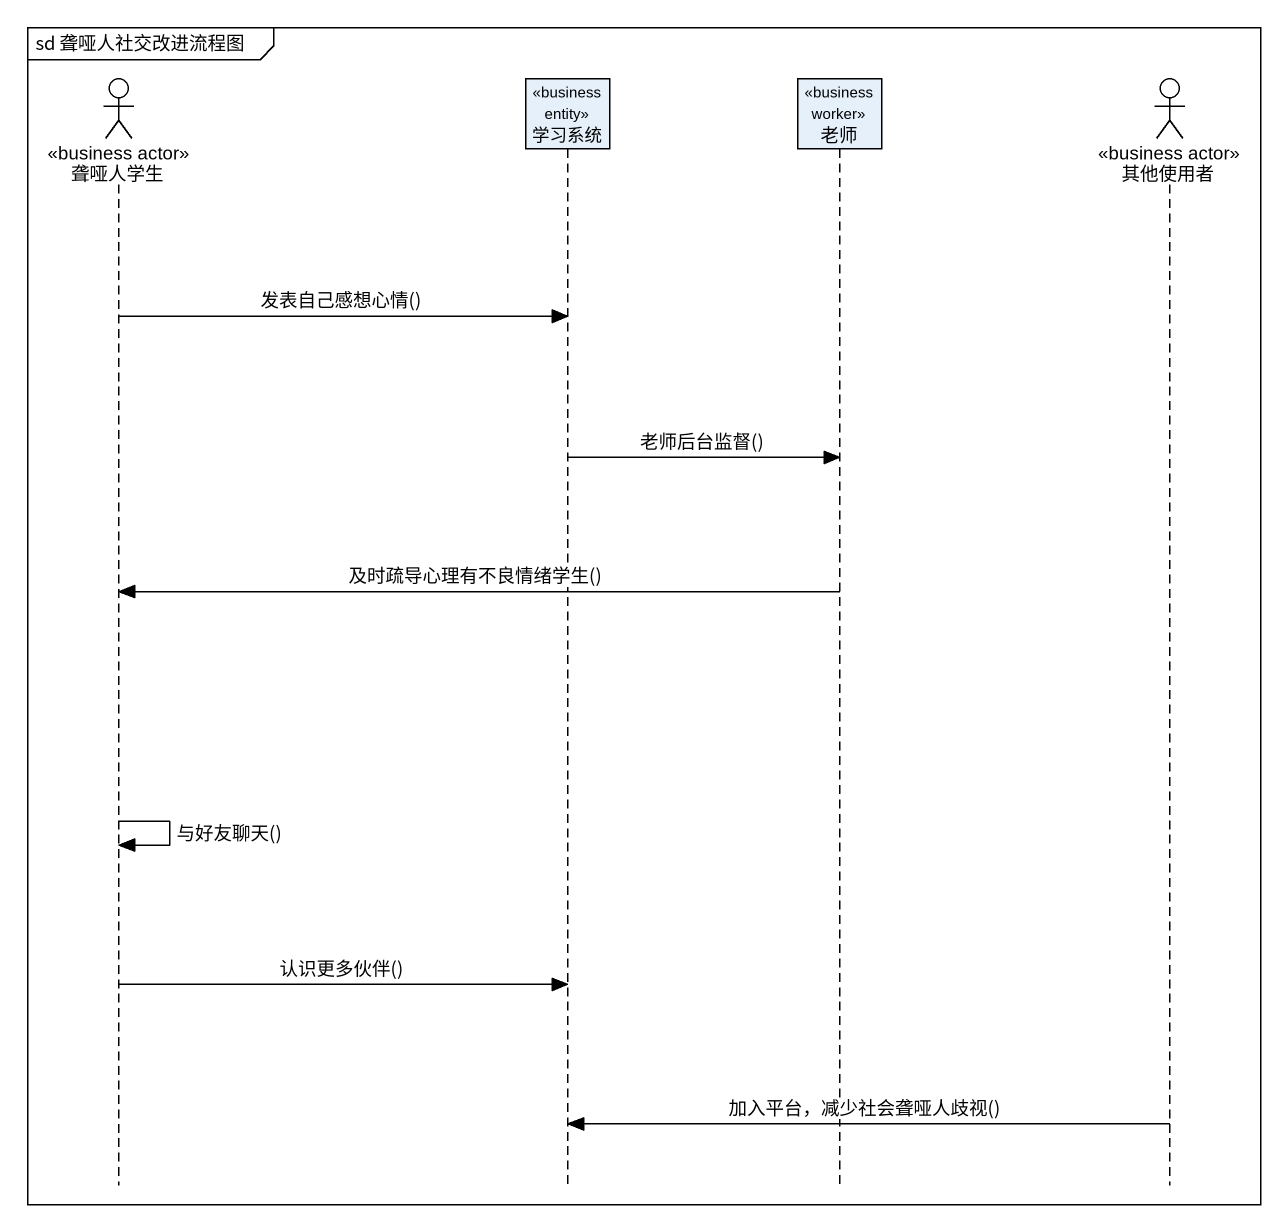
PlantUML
@startuml
mainframe sd 聋哑人社交改进流程图
hide footbox
actor 聋哑人学生 <<business actor>>
participant 学习系统 <<business entity>>
participant 老师 <<business worker>>
actor 其他使用者 <<business actor>>

聋哑人学生 -> 学习系统 : 发表自己感想心情()
学习系统 -> 老师 : 老师后台监督()
老师 -> 聋哑人学生 : 及时疏导心理有不良情绪学生()
聋哑人学生 -> 聋哑人学生 : 与好友聊天()
聋哑人学生 -> 学习系统 : 认识更多伙伴()
其他使用者 -> 学习系统 : 加入平台，减少社会聋哑人歧视()
@enduml
